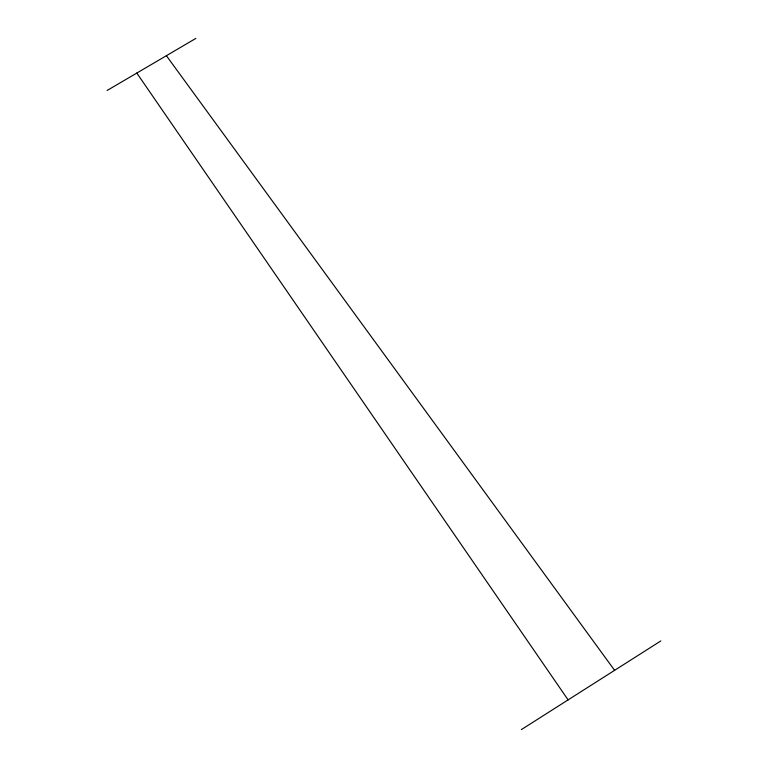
<?xml version="1.0" encoding="UTF-8"?>
<svg xmlns="http://www.w3.org/2000/svg" width="768" height="768" viewBox="0 0 768 768"><rect width="100%" height="100%" fill="white"/><g stroke="black" fill="none" stroke-linecap="round" stroke-linejoin="round"><path stroke-width="1.15" d="M521.366 729.6L660.854 640.925M107.146 90.47L195.869 38.4M166.387 55.699L614.602 670.33M136.81 73.056L568.099 699.888"/></g></svg>
